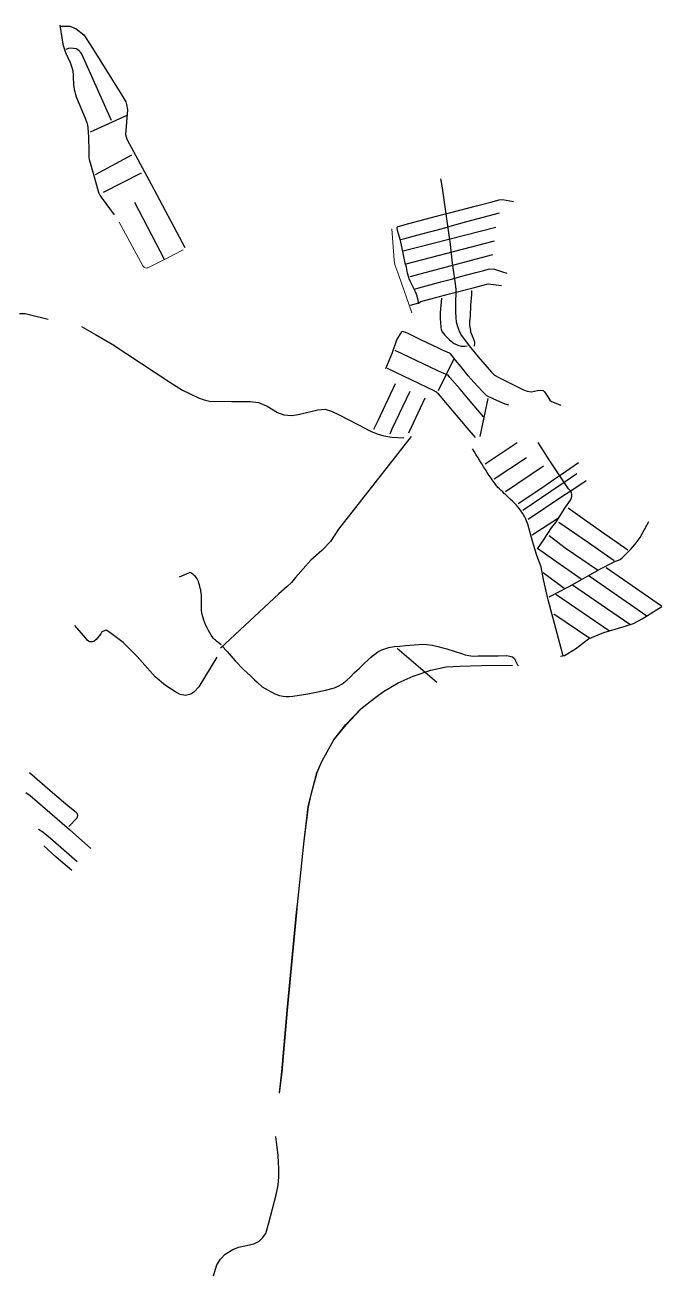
# Model space of a CAD drawing. Header units: metres. Extents: x 332830 to 339449, y 7370889 to 7374586.
# Drawn here: x 337567 to 339449, y 7370889 to 7374586 of the extents above; entities that cross this region are included whole.
import ezdxf

# ---------------------------------------------------------------- set-up
doc = ezdxf.new("R2010")
doc.units = ezdxf.units.M
doc.layers.add('ETAPA 02', color=7, linetype='Continuous', true_color=0xc7ffff)
doc.layers.add('ETAPA 2', color=254, linetype='Continuous', lineweight=9, true_color=0xc7f1ff)

msp = doc.modelspace()

# ---------------------------------------------------------------- linework, layer by layer
at = {"layer": 'ETAPA 02', "color": 81, "true_color": 0x9fff7f}
for p, q in [((337669.1, 7374586.4), (337678.7, 7374529.3)), ((337686.6, 7374505.6), (337699.7, 7374475.5)), ((337743, 7374480.7), (337733.1, 7374501.9)), ((337821.7, 7374304.5), (337743, 7374480.7)), ((337717.6, 7374373.9), (337744.1, 7374311.5)), ((337752.5, 7374283.6), (337753.9, 7374254.5)), ((337753.9, 7374254.5), (337754.7, 7374213)), ((337756, 7374189.3), (337767.9, 7374148.3)), ((337767.9, 7374148.3), (337780.5, 7374101.7)), ((337791.5, 7374077.2), (337829.6, 7374024.8)), ((337635.4, 7373715.6), (337582.8, 7373729.1)), ((338051.5, 7372967.4), (338022, 7372954.1)), ((338146.5, 7372754.3), (338132.3, 7372765.2))]:
    msp.add_line(p, q, dxfattribs=at)
at = {"layer": 'ETAPA 02', "color": 81, "linetype": 'Continuous', "true_color": 0x9fff7f}
for p, q in [((338901.2, 7374052.2), (338943.2, 7374063.1)), ((338943.2, 7374063.1), (338968.5, 7374069.4)), ((338968.5, 7374069.4), (338977.8, 7374070.3)), ((338977.8, 7374070.3), (339010.8, 7374064.4)), ((338700.9, 7373999.2), (338797.7, 7374025.1)), ((338797.7, 7374025.1), (338825, 7374032.1)), ((338825, 7374032.1), (338901.2, 7374052.2)), ((338669.9, 7373972), (338666.4, 7373985.2)), ((338669.4, 7373990.5), (338700.9, 7373999.2)), ((338676, 7373949.1), (338669.9, 7373972)), ((338684.2, 7373912.2), (338676, 7373949.1)), ((338690, 7373882.8), (338684.2, 7373912.2)), ((338693.7, 7373870.4), (338690, 7373882.8)), ((338697.1, 7373852.9), (338693.7, 7373870.4)), ((338700.8, 7373840.3), (338697.1, 7373852.9)), ((338702.2, 7373836.6), (338700.8, 7373840.3)), ((338704.8, 7373829.1), (338702.2, 7373836.6)), ((338720.7, 7373797.3), (338704.8, 7373829.1)), ((338724.8, 7373788), (338720.7, 7373797.3)), ((338727.8, 7373776.6), (338724.8, 7373788)), ((338730.8, 7373762.7), (338727.8, 7373776.6)), ((338797.4, 7373778.9), (338793.8, 7373737)), ((338799.9, 7373679.2), (338807.8, 7373669.4)), ((338807.8, 7373669.4), (338821.3, 7373655.5)), ((338821.3, 7373655.5), (338834.9, 7373644.9)), ((338834.9, 7373644.9), (338845.4, 7373639.9)), ((338845.4, 7373639.9), (338855.3, 7373636.9)), ((338855.3, 7373636.9), (338866.4, 7373636.6)), ((338866.4, 7373636.6), (338873.2, 7373638)), ((338777.9, 7373503.6), (338638, 7373570.6)), ((338799.9, 7373482.9), (338788.3, 7373496.3)), ((338873, 7373395.9), (338799.9, 7373482.9)), ((338898, 7373366.8), (338873, 7373395.9)), ((339117.7, 7373297.8, 768.7), (339083.1, 7373352.1, 768.7)), ((339173.2, 7373215.3, 768.7), (339117.7, 7373297.8, 768.7)), ((339180.2, 7373208.2, 768.7), (339173.2, 7373215.3, 768.7)), ((339162.4, 7373158, 768.7), (339179.1, 7373181.4, 768.7)), ((339179.1, 7373181.4, 768.7), (339181.6, 7373189.1, 768.7)), ((339135.8, 7373116.1, 768.7), (339162.4, 7373158, 768.7)), ((339052.6, 7373111.2), (339046.9, 7373125.3)), ((339066.1, 7373060.2), (339052.6, 7373111.2)), ((339098.6, 7373063.7, 768.7), (339122.9, 7373100.2, 768.7)), ((339122.9, 7373100.2, 768.7), (339135.8, 7373116.1, 768.7)), ((339079, 7373018.2), (339066.1, 7373060.2)), ((339081.2, 7373037.7, 768.7), (339098.6, 7373063.7, 768.7)), ((339092.1, 7372985.2), (339079, 7373018.2)), ((339098.6, 7372947.4), (339092.1, 7372985.2)), ((339113.3, 7372887.5), (339098.6, 7372947.4)), ((339143.4, 7372773.2), (339113.3, 7372887.5)), ((339157.1, 7372722.1), (339143.4, 7372773.2))]:
    msp.add_line(p, q, dxfattribs=at)
at = {"layer": 'ETAPA 02', "color": 81, "true_color": 0x9fff7f}
for points in [[(337671.3, 7374583), (337698.5, 7374583.4), (337718.2, 7374575), (337740.2, 7374557.1), (337758.7, 7374528.5), (337849.6, 7374384.1), (337864.8, 7374358.9), (337866.7, 7374351.2), (337869.3, 7374335.8), (337863.7, 7374262.4), (337867.4, 7374248.9), (337939.4, 7374115.6), (338038.9, 7373928.9)], [(337759.8, 7374271.1), (337868.1, 7374320.3)], [(337881.4, 7374201.4), (337773.6, 7374143.9)], [(337909.4, 7374148.8), (337797.9, 7374091.1)], [(338133.3, 7372717.5), (338080.3, 7372630), (338065.8, 7372614.6), (338056.2, 7372608.7), (338041, 7372604.9), (338024.9, 7372607.7), (338009.6, 7372616.3), (337982, 7372633.6), (337951.4, 7372659.7), (337898.4, 7372720.2), (337856.4, 7372761), (337817.6, 7372791.1), (337806.2, 7372797.7), (337793.4, 7372792.4), (337790.6, 7372786.4), (337776.9, 7372770.3), (337769.8, 7372764.3), (337766.3, 7372762.9), (337758.1, 7372762.8), (337754, 7372764.7), (337750.3, 7372767.8), (337746, 7372773.6), (337714.2, 7372811.4)]]:
    msp.add_lwpolyline(points, dxfattribs=at)
at = {"layer": 'ETAPA 02', "color": 81, "linetype": 'Continuous', "true_color": 0x9fff7f}
for points in [[(338879.9, 7373637.8), (338855, 7373672.9), (338849.9, 7373683.4), (338845.6, 7373694.3), (338841.9, 7373707.6), (338840.8, 7373721.8), (338839.6, 7373738.4), (338840.4, 7373758.2), (338840.9, 7373804.2), (338839.1, 7373821.3), (338830.3, 7373882.9), (338823.2, 7373946.1), (338821, 7373958), (338804.4, 7374076.9), (338799.2, 7374111.4), (338795.9, 7374131.4)], [(337890.5, 7374063), (337978.3, 7373894.5)], [(338677.6, 7373952.7), (338692.8, 7373956.7), (338709.8, 7373961.3), (338743.7, 7373970.3), (338800.2, 7373985.1), (338817.6, 7373989.6), (338830, 7373994), (338872.8, 7374005.5), (338969.4, 7374031.5)], [(338958.6, 7373988.2), (338684.2, 7373917.9)], [(338953, 7373947.8), (338691.9, 7373879.2)], [(338948.8, 7373907.1), (338703.9, 7373842)], [(338718.1, 7373805.3), (338730.1, 7373809.1), (338799.6, 7373828.4), (338831.2, 7373836), (338853.8, 7373842.8), (338899.1, 7373855), (338922.5, 7373861.2), (338938.1, 7373865.6), (338954.1, 7373864.8), (338977.8, 7373857.1), (338990.6, 7373852.8)], [(338706.1, 7373758.7), (338730.1, 7373765.2), (338736.9, 7373769), (338776.7, 7373779.7), (338821.5, 7373791.7), (338891.6, 7373809.9), (338935.6, 7373821.6), (338974.6, 7373816)], [(338886.4, 7373801.7), (338886.6, 7373789.8), (338883.6, 7373758.7), (338882.2, 7373725.7), (338881.8, 7373717.7), (338880.3, 7373709.3), (338879.9, 7373705.1), (338880.7, 7373698.4), (338883.2, 7373683.6), (338883.5, 7373679.3), (338890.8, 7373660.9), (338894.8, 7373649.9), (338895.1, 7373647.1), (338894.2, 7373637.3)], [(337733, 7373695.3), (337775.3, 7373671.3), (337824.3, 7373643.4), (337994.1, 7373530.3), (338032.4, 7373506.9), (338079.7, 7373484.4), (338095.6, 7373478.2), (338112, 7373474.5), (338177.2, 7373474), (338232.2, 7373473.6), (338256.3, 7373470.6), (338282.2, 7373459.5), (338313.3, 7373441.3), (338331.9, 7373433.8), (338355.3, 7373432.4), (338373.6, 7373434.7), (338432.5, 7373448.5), (338454.2, 7373450.8), (338472.6, 7373445), (338495.1, 7373434), (338549.8, 7373405.7), (338589.7, 7373384.7), (338609.9, 7373376.8), (338626.8, 7373372.1), (338650.8, 7373368.3), (338686.2, 7373366.2)], [(338633.2, 7373571.4), (338652.8, 7373618.5), (338665.4, 7373656), (338680.3, 7373679.8)], [(338996.5, 7373462.4), (338985.6, 7373465.6), (338951.9, 7373480.9), (338932, 7373490.1), (338918.3, 7373503.2), (338892.8, 7373530.3), (338876.7, 7373549.3), (338855.4, 7373575.8), (338839.2, 7373595.8), (338830, 7373607.5), (338824.3, 7373614.3), (338820.9, 7373616), (338800.2, 7373625.4), (338788.6, 7373631.5), (338736.5, 7373656.1), (338702.5, 7373672.4), (338690.3, 7373678), (338685.7, 7373679.7), (338682.8, 7373680), (338677.6, 7373677.2)], [(338921.5, 7373428.6), (338877.8, 7373480.1), (338852.8, 7373509.8), (338822, 7373544.8), (338817, 7373551), (338799.6, 7373557.9), (338765.8, 7373574), (338661, 7373624.2)], [(338879.6, 7373638.3), (338905.5, 7373605.5), (338945.3, 7373560.2), (338953.9, 7373551.7), (338967.3, 7373544.1), (339040.2, 7373508.2), (339050.5, 7373503.9), (339063.7, 7373502.1), (339081.1, 7373505.9), (339090.8, 7373506.9), (339098.3, 7373505.7), (339101.9, 7373502.4), (339111.7, 7373486.9), (339118.2, 7373477.2), (339122.4, 7373473.8), (339150.7, 7373462.6)], [(338833, 7373597.2), (338788.2, 7373505.4)], [(338597.8, 7373392.2), (338609.9, 7373417.8), (338661.7, 7373526.5)], [(338646.2, 7373378.3), (338652.2, 7373392.3), (338705.2, 7373503.9)], [(338748, 7373482.9), (338699.7, 7373380)], [(338911.8, 7373370.1), (338923.7, 7373426.4), (338931.3, 7373463.9), (338935.8, 7373482.1)], [(338707.8, 7373370.2), (338493.1, 7373095.7), (338469.1, 7373059.5), (338443.4, 7373033.5), (338411.1, 7373004.6), (338366.3, 7372953), (338354, 7372938.5), (338341.8, 7372926.4), (338316.7, 7372905.2), (338144.6, 7372744.5)], [(339021.6, 7373350.9), (338926.4, 7373287.8)], [(339048.9, 7373307.4), (338953.5, 7373243.9)], [(339098.7, 7373282), (338987, 7373206.8)], [(339202.8, 7373292.5), (339151, 7373256.6), (339127.9, 7373240.5), (339096.8, 7373219.1), (339024.4, 7373170.8)], [(339197.7, 7373259.8), (339163.1, 7373235.6), (339120.8, 7373207.4), (339037.5, 7373151.6)], [(339224.7, 7373238.9), (339185.9, 7373212.6), (339153.3, 7373192), (339054, 7373125.2)], [(339171.7, 7373159.6), (339213, 7373129.2), (339270.1, 7373089.7), (339348.2, 7373034.8)], [(339065.7, 7373079), (339143.7, 7373129.4)], [(339144.7, 7373117.3), (339232.2, 7373056.4), (339307.5, 7373003.2)], [(339307.2, 7372999.2), (339325.2, 7373006.5), (339331.7, 7373011.9), (339343.2, 7373023), (339358.2, 7373038.5), (339372.7, 7373056.2), (339384.4, 7373071.6), (339404.1, 7373107.6), (339410.5, 7373118.7)], [(339115.5, 7373077), (339163.6, 7373040.6), (339258.8, 7372975.7)], [(339081.8, 7373040.1), (339128.2, 7373006.6), (339210.1, 7372949.4)], [(339115.6, 7372895.7), (339175.3, 7372926.8), (339267.3, 7372978.6), (339307.8, 7372999.5)], [(339284.7, 7372983), (339447.6, 7372870)], [(339098, 7372968.1), (339159.9, 7372922)], [(339405, 7372838.5), (339233.7, 7372957.1)], [(339353.8, 7372814.3), (339185.1, 7372930.2)], [(339294.3, 7372794.2), (339135.9, 7372903.2)], [(339236, 7372772.5), (339129.6, 7372844.6)], [(339149.1, 7372720.6), (339160.9, 7372722.5), (339193.5, 7372742.2), (339232, 7372772.1), (339277.7, 7372790.9), (339337.6, 7372808.9), (339365.2, 7372817.8), (339390.5, 7372831.2), (339449.3, 7372867.6)], [(338148.7, 7372751.3), (338163.9, 7372734.1), (338188, 7372707), (338211.9, 7372681.8), (338232.8, 7372662.4), (338244.9, 7372651.1), (338252.9, 7372643.8), (338267.7, 7372629.9), (338284.8, 7372620.3), (338305.1, 7372609.4), (338319.2, 7372604.1), (338329.6, 7372602.1), (338337.8, 7372601.2), (338347.4, 7372601.1), (338358.6, 7372602.5), (338402.9, 7372609.8), (338431.9, 7372615.5), (338454.3, 7372620.2), (338481.1, 7372626.8), (338492.3, 7372632.3), (338502.5, 7372638.4), (338518, 7372649.8), (338527.2, 7372658.4), (338539.1, 7372671.1), (338555.1, 7372685.2), (338568.7, 7372698.6), (338581, 7372710.1), (338587.5, 7372716.7), (338609.8, 7372733.1), (338621.3, 7372739.2), (338630.1, 7372742.7), (338641.7, 7372746.1), (338657.3, 7372749.1), (338673.4, 7372750.6), (338674.1, 7372750.3), (338691, 7372752.1), (338704, 7372753.3), (338730, 7372755.3), (338734.7, 7372755.9), (338754.5, 7372754.8), (338770.7, 7372752.9), (338786.9, 7372749.5), (338801.6, 7372745.5), (338812.9, 7372742.7), (338837.5, 7372734.9), (338856.8, 7372728.2), (338868, 7372724.9), (338878.4, 7372722.3), (338884.4, 7372721.6), (338893.4, 7372721.1), (338906.4, 7372721.5), (338926.6, 7372721.5), (338945.8, 7372721.4), (338964.9, 7372721.9), (338989.4, 7372722.3), (338999.7, 7372721), (339007.8, 7372718.3), (339013, 7372714.3), (339016.4, 7372706.8), (339022.5, 7372695.6), (339024.7, 7372692.5)], [(338784, 7372642.7), (338666.2, 7372743.4)], [(338318.9, 7371429.7), (338326.1, 7371491.7), (338341.8, 7371674.1), (338369.4, 7371963.7), (338371.6, 7371987.2), (338391.9, 7372175.1), (338403.8, 7372275.6), (338412.6, 7372312), (338429.4, 7372376.3), (338444.4, 7372411.5), (338479.2, 7372473.6), (338515.1, 7372518.7), (338559.5, 7372565.5), (338599.1, 7372596.7), (338626.2, 7372616.8), (338669.1, 7372641.6), (338713.7, 7372661.3), (338766.2, 7372679.2), (338810.7, 7372688.8), (338851.6, 7372691.3), (338915.7, 7372692.8), (339006.9, 7372694)], [(337696, 7372216.8), (337720.6, 7372242.6), (337722.8, 7372250.1), (337722.1, 7372254.9), (337718.7, 7372257.6), (337692.7, 7372278), (337647.6, 7372316.8), (337579.4, 7372375.9)], [(337568.9, 7372318.1), (337581.6, 7372309), (337697.7, 7372208.8), (337760.8, 7372152.1)], [(337606.4, 7372209.5), (337619.3, 7372201.8), (337641.6, 7372182.8), (337720.3, 7372113.8)], [(337704.9, 7372087.3), (337658.9, 7372126.8), (337622.4, 7372160.1)], [(338123.9, 7370888.7), (338133.9, 7370921.7), (338144.8, 7370938.7), (338158.5, 7370953), (338180.4, 7370967.2), (338197.5, 7370974.3), (338220.7, 7370978.8), (338243.2, 7370983.7), (338258.9, 7370991.6), (338268, 7371001.8), (338278, 7371014.3), (338287.5, 7371045.3), (338308.9, 7371128.1), (338314.8, 7371157.3), (338316.7, 7371181.7), (338317.1, 7371205.7), (338314.8, 7371244.8), (338308.3, 7371300.8)], [(338123.9, 7370888.7), (338133.9, 7370921.7), (338144.8, 7370938.7), (338158.5, 7370953), (338180.4, 7370967.2), (338197.5, 7370974.3), (338220.7, 7370978.8), (338243.2, 7370983.7), (338258.9, 7370991.6), (338268, 7371001.8), (338278, 7371014.3), (338287.5, 7371045.3), (338308.9, 7371128.1), (338314.8, 7371157.3), (338316.7, 7371181.7), (338317.1, 7371205.7), (338314.8, 7371244.8), (338308.3, 7371300.8)]]:
    msp.add_lwpolyline(points, dxfattribs=at)
at = {"layer": 'ETAPA 02', "color": 81, "true_color": 0x9fff7f}
for centre, radius, start, end in [((337813.5, 7374560.9), 138.4, 193.1941, 203.5581), ((337703.8, 7374470.5), 47, 73.3254, 110.6971), ((337709.9, 7374491), 25.6, 25.1075, 73.3254), ((337894.7, 7374429.4), 185.6, 178.8048, 197.3831), ((338085.5, 7374219.4), 330.9, 181.1169, 185.216), ((337861.1, 7374123.5), 83.6, 195.1074, 213.5899), ((337555.6, 7373635.7), 97.2, 73.7753, 93.2063), ((338053.6, 7372962.3), 5.54, 62.2834, 112.7394), ((338033.9, 7372924.7), 48.1, 20.4943, 62.2834), ((337934.9, 7372887.7), 153.7, 5.4675, 20.4943), ((337934.9, 7372887.7), 153.7, 356.0026, 5.4675)]:
    msp.add_arc(centre, radius, start, end, dxfattribs=at)
at = {"layer": 'ETAPA 02', "color": 81, "true_color": 0x9fff7f, "extrusion": (0, 0, -1)}
for centre, radius, start, end in [((-337583.4, 7374424.9), 126.8, 156.4419, 168.0536), ((-337630.8, 7374434.9), 78.4, 168.0536, 181.1952), ((-337617.5, 7374257.9), 137.4, 157.0443, 169.2315), ((-338208.2, 7372868.6), 120.3, 343.4968, 3.9974), ((-338278.1, 7372889.3), 193.1, 324.2102, 343.4968), ((-338164.6, 7372807.5), 53.2, 307.3229, 324.2102)]:
    msp.add_arc(centre, radius, start, end, dxfattribs=at)
at = {"layer": 'ETAPA 02', "color": 81, "linetype": 'Continuous', "true_color": 0x9fff7f, "extrusion": (0, 0, -1)}
for centre, radius, start, end in [((-338670.4, 7373986.5), 4.13, 341.39, 75.8167), ((-349449.4, 7379754.1), 12358.3, 328.31677, 328.70077), ((-340491.5, 7374310.1), 1877.5, 324.8803, 326.1126), ((-339031.2, 7373282.3), 91.7, 316.6297, 325.2514)]:
    msp.add_arc(centre, radius, start, end, dxfattribs=at)
at = {"layer": 'ETAPA 02', "color": 81, "linetype": 'Continuous', "true_color": 0x9fff7f}
for centre, radius, start, end in [((338905.5, 7373727.4), 112.1, 175.09, 185.7409), ((341079, 7373883.3), 2291.1, 184.1817, 184.8201), ((338822.6, 7373693.4), 26.8, 185.6638, 212.1046), ((338768.9, 7373479.5), 25.7, 40.8308, 69.4969), ((338471.2, 7372668.1), 739.7, 44.2399, 48.1749), ((339157.5, 7373197, 768.7), 25.4, 341.9289, 26.2198), ((338900, 7373059.5), 160.5, 28.6424, 50.9437), ((338961.8, 7373086.8), 93.4, 24.3675, 32.1202)]:
    msp.add_arc(centre, radius, start, end, dxfattribs=at)
at = {"layer": 'ETAPA 2', "color": 81, "linetype": 'Continuous', "true_color": 0x9fff7f}
for p, q in [((337844.4, 7374003.4), (337915.2, 7373874.2)), ((337974.6, 7373891.1), (338034.1, 7373922)), ((337931.9, 7373869.8), (337974.6, 7373891.1))]:
    msp.add_line(p, q, dxfattribs=at)
for points in [[(338651.1, 7373984.2), (338657.4, 7373891), (338659.4, 7373877.1), (338671.6, 7373845.6), (338710.2, 7373735.8)], [(338319.1, 7371429.1), (338326.3, 7371491.1), (338342, 7371673.5), (338369.6, 7371963.1), (338371.8, 7371986.6), (338392.1, 7372174.5), (338404, 7372275.1), (338412.8, 7372311.4), (338429.6, 7372375.7), (338444.7, 7372410.9), (338479.4, 7372473.1), (338515.3, 7372518.1), (338559.7, 7372564.9), (338599.3, 7372596.1), (338626.4, 7372616.2), (338669.3, 7372641), (338713.9, 7372660.7), (338766.5, 7372678.7), (338810.9, 7372688.2), (338851.8, 7372690.7), (338915.9, 7372692.2), (339007.1, 7372693.5)]]:
    msp.add_lwpolyline(points, dxfattribs=at)
msp.add_arc((337925.6, 7373879.8), 11.8, 208.6958, 302.0503, dxfattribs=at)

doc.saveas('drawing.dxf')
